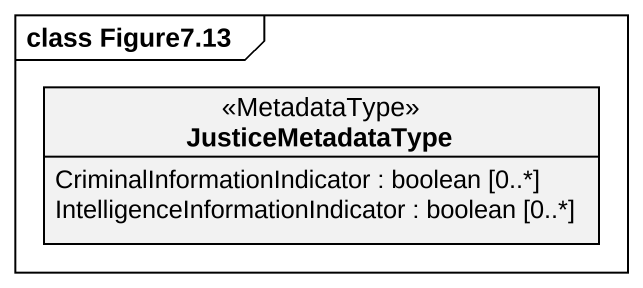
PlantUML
@startuml
mainframe class Figure7.13
hide circle
hide empty members
class JusticeMetadataType <<MetadataType>> {
  CriminalInformationIndicator : boolean [0..*]
  IntelligenceInformationIndicator : boolean [0..*]
}
@enduml
